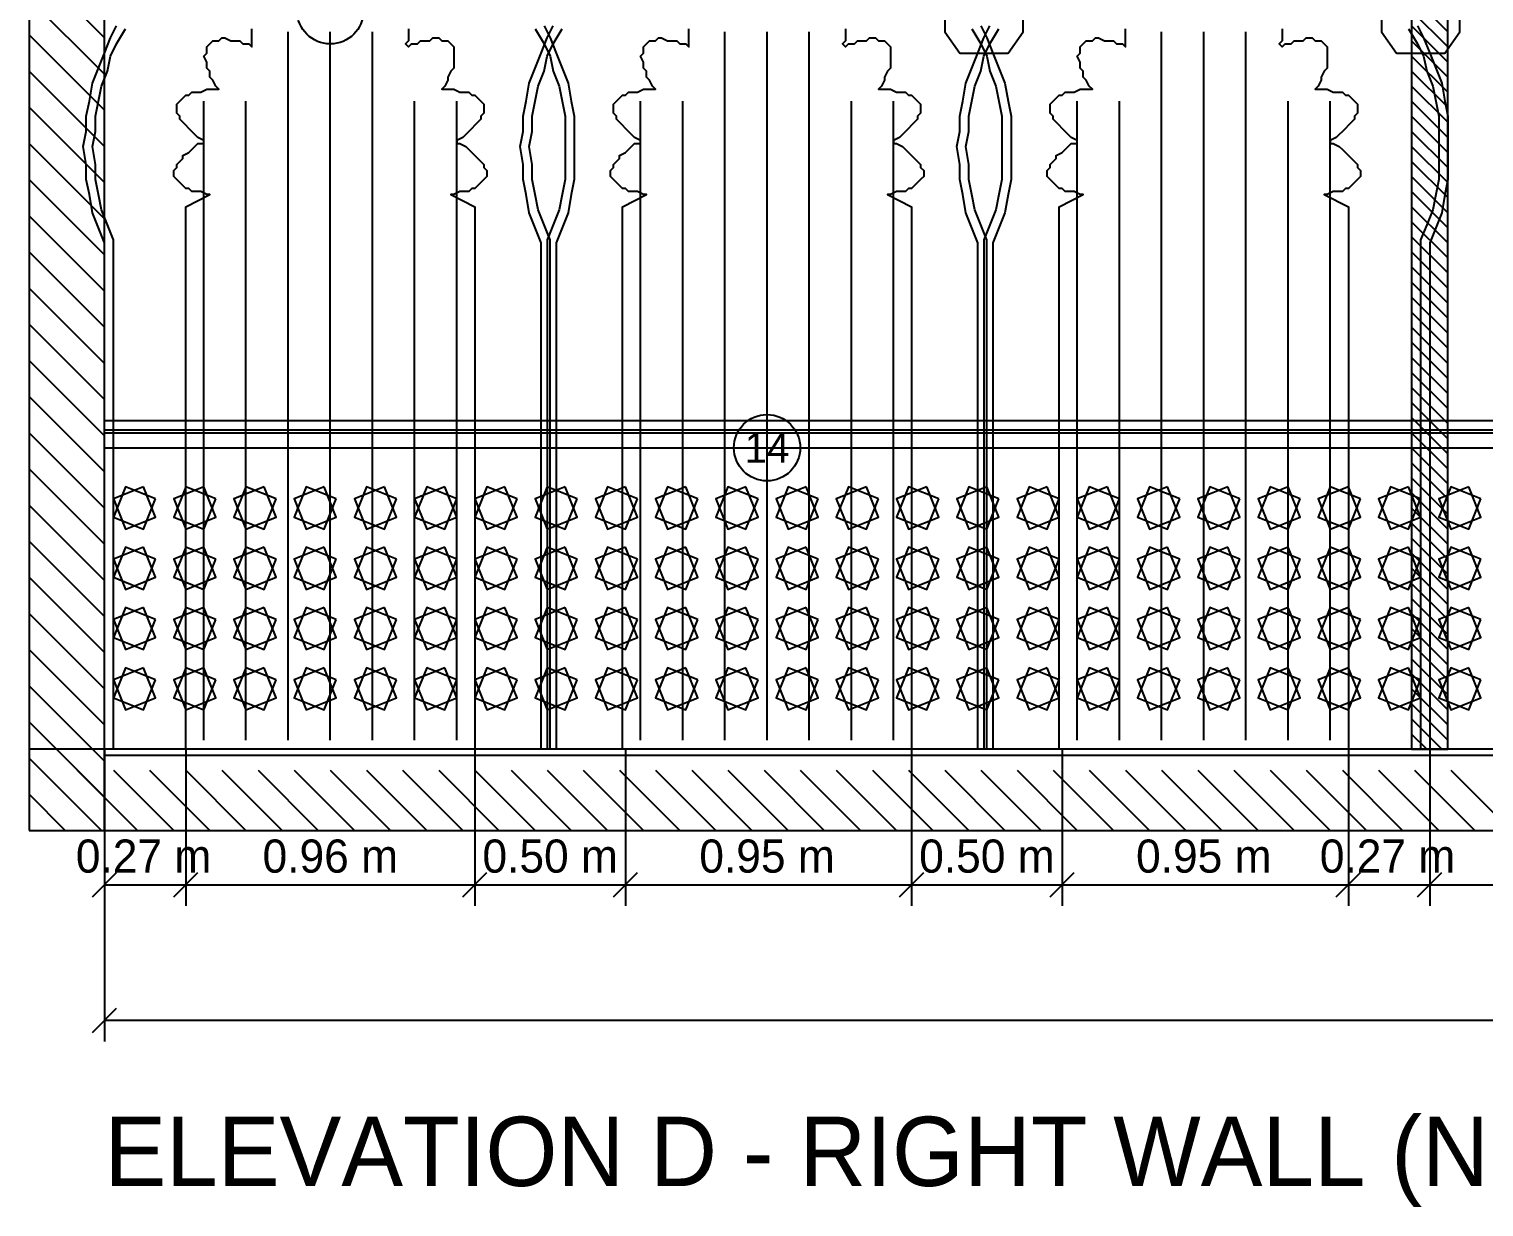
# Model space of a CAD drawing. Header units: metres. Extents: x 0 to 110, y 0 to 17.
# Drawn here: x 92.13 to 96.96, y -0.069 to 3.839 of the extents above; entities that cross this region are included whole.
import ezdxf
from ezdxf.enums import TextEntityAlignment as Align

# ---------------------------------------------------------------- set-up
doc = ezdxf.new("R2010")
doc.units = ezdxf.units.M
for name, color, linetype in [('A-ANNO', 2, 'CONTINUOUS'), ('A-DIM', 3, 'CONTINUOUS'), ('A-HATCH', 8, 'CONTINUOUS'), ('A-TITLE', 7, 'CONTINUOUS'), ('A-WALL-CUT', 7, 'CONTINUOUS'), ('I-DECO', 8, 'CONTINUOUS'), ('I-FINE', 9, 'CONTINUOUS'), ('I-JOIN', 7, 'CONTINUOUS'), ('I-LIGHT', 2, 'CONTINUOUS')]:
    doc.layers.add(name, color=color, linetype=linetype)

msp = doc.modelspace()

# ---------------------------------------------------------------- linework, layer by layer
at = {"layer": 'A-ANNO'}
for centre in [(93.13, 3.9), (94.58, 2.45)]:
    msp.add_circle(centre, 0.11, dxfattribs=at)
at = {"layer": 'A-DIM'}
for p, q in [((92.38, 1.45), (92.38, 0.48)), ((92.38, 1.45), (92.38, 0.93)), ((92.65, 1.45), (92.65, 0.93)), ((92.65, 1.45), (92.65, 0.93)), ((93.61, 1.45), (93.61, 0.93)), ((93.61, 1.45), (93.61, 0.93)), ((94.11, 1.45), (94.11, 0.93)), ((94.11, 1.45), (94.11, 0.93)), ((95.06, 1.45), (95.06, 0.93)), ((95.06, 1.45), (95.06, 0.93)), ((95.56, 1.45), (95.56, 0.93)), ((95.56, 1.45), (95.56, 0.93)), ((96.51, 1.45), (96.51, 0.93)), ((96.51, 1.45), (96.51, 0.93)), ((96.78, 1.45), (96.78, 0.93)), ((96.78, 1.45), (96.78, 0.93)), ((92.34, 0.96), (92.42, 1.04)), ((92.61, 0.96), (92.69, 1.04)), ((92.61, 0.96), (92.69, 1.04)), ((93.57, 0.96), (93.65, 1.04)), ((93.57, 0.96), (93.65, 1.04)), ((94.07, 0.96), (94.15, 1.04)), ((94.07, 0.96), (94.15, 1.04)), ((95.02, 0.96), (95.1, 1.04)), ((95.02, 0.96), (95.1, 1.04)), ((95.52, 0.96), (95.6, 1.04)), ((95.52, 0.96), (95.6, 1.04)), ((96.47, 0.96), (96.55, 1.04)), ((96.47, 0.96), (96.55, 1.04)), ((96.74, 0.96), (96.82, 1.04)), ((96.74, 0.96), (96.82, 1.04)), ((92.38, 1), (92.65, 1)), ((92.65, 1), (93.61, 1)), ((93.61, 1), (94.11, 1)), ((94.11, 1), (95.06, 1)), ((95.06, 1), (95.56, 1)), ((95.56, 1), (96.51, 1)), ((96.51, 1), (96.78, 1)), ((96.78, 1), (97.98, 1)), ((92.34, 0.51), (92.42, 0.59)), ((92.38, 0.55), (104.38, 0.55))]:
    msp.add_line(p, q, dxfattribs=at)
at = {"layer": 'A-HATCH'}
for p, q in [((92.13, 4.06), (92.38, 3.81)), ((92.13, 3.94), (92.38, 3.69)), ((96.72, 3.95), (96.84, 3.83)), ((96.72, 3.9), (96.84, 3.78)), ((92.13, 3.82), (92.38, 3.57)), ((96.72, 3.85), (96.84, 3.73)), ((96.72, 3.8), (96.84, 3.68)), ((96.72, 3.75), (96.84, 3.63)), ((92.13, 3.7), (92.38, 3.45)), ((96.72, 3.7), (96.84, 3.58)), ((96.72, 3.65), (96.84, 3.53)), ((92.13, 3.58), (92.38, 3.33)), ((96.72, 3.6), (96.84, 3.48)), ((96.72, 3.55), (96.84, 3.43)), ((96.72, 3.5), (96.84, 3.38)), ((92.13, 3.46), (92.38, 3.21)), ((96.72, 3.45), (96.84, 3.33)), ((96.72, 3.4), (96.84, 3.28)), ((92.13, 3.34), (92.38, 3.09)), ((96.72, 3.35), (96.84, 3.23)), ((96.72, 3.3), (96.84, 3.18)), ((96.72, 3.25), (96.84, 3.13)), ((92.13, 3.22), (92.38, 2.97)), ((96.72, 3.2), (96.84, 3.08)), ((96.72, 3.15), (96.84, 3.03)), ((92.13, 3.1), (92.38, 2.85)), ((96.72, 3.1), (96.84, 2.98)), ((96.72, 3.05), (96.84, 2.93)), ((96.72, 3), (96.84, 2.88)), ((92.13, 2.98), (92.38, 2.73)), ((96.72, 2.95), (96.84, 2.83)), ((96.72, 2.9), (96.84, 2.78)), ((92.13, 2.86), (92.38, 2.61)), ((96.72, 2.85), (96.84, 2.73)), ((96.72, 2.8), (96.84, 2.68)), ((92.13, 2.74), (92.38, 2.49)), ((96.72, 2.75), (96.84, 2.63)), ((96.72, 2.7), (96.84, 2.58)), ((92.13, 2.62), (92.38, 2.37)), ((96.72, 2.65), (96.84, 2.53)), ((96.72, 2.6), (96.84, 2.48)), ((96.72, 2.55), (96.84, 2.43)), ((92.13, 2.5), (92.38, 2.25)), ((96.72, 2.5), (96.84, 2.38)), ((96.72, 2.45), (96.84, 2.33)), ((92.13, 2.38), (92.38, 2.13)), ((96.72, 2.4), (96.84, 2.28)), ((96.72, 2.35), (96.84, 2.23)), ((96.72, 2.3), (96.84, 2.18)), ((92.13, 2.26), (92.38, 2.01)), ((96.72, 2.25), (96.84, 2.13)), ((96.72, 2.2), (96.84, 2.08)), ((92.13, 2.14), (92.38, 1.89)), ((96.72, 2.15), (96.84, 2.03)), ((96.72, 2.1), (96.84, 1.98)), ((96.72, 2.05), (96.84, 1.93)), ((92.13, 2.02), (92.38, 1.77)), ((96.72, 2), (96.84, 1.88)), ((96.72, 1.95), (96.84, 1.83)), ((92.13, 1.9), (92.38, 1.65)), ((96.72, 1.9), (96.84, 1.78)), ((96.72, 1.85), (96.84, 1.73)), ((96.72, 1.8), (96.84, 1.68)), ((92.13, 1.78), (92.38, 1.53)), ((96.72, 1.75), (96.84, 1.63)), ((96.72, 1.7), (96.84, 1.58)), ((92.13, 1.66), (92.38, 1.41)), ((96.72, 1.65), (96.84, 1.53)), ((96.72, 1.6), (96.84, 1.48)), ((96.72, 1.55), (96.82, 1.45)), ((92.13, 1.54), (92.38, 1.29)), ((96.72, 1.5), (96.77, 1.45)), ((92.13, 1.42), (92.37, 1.18)), ((92.17, 1.38), (92.37, 1.18)), ((92.29, 1.38), (92.49, 1.18)), ((92.41, 1.38), (92.61, 1.18)), ((92.53, 1.38), (92.73, 1.18)), ((92.65, 1.38), (92.85, 1.18)), ((92.77, 1.38), (92.97, 1.18)), ((92.89, 1.38), (93.09, 1.18)), ((93.01, 1.38), (93.21, 1.18)), ((93.13, 1.38), (93.33, 1.18)), ((93.25, 1.38), (93.45, 1.18)), ((93.37, 1.38), (93.57, 1.18)), ((93.49, 1.38), (93.69, 1.18)), ((93.61, 1.38), (93.81, 1.18)), ((93.73, 1.38), (93.93, 1.18)), ((93.85, 1.38), (94.05, 1.18)), ((93.97, 1.38), (94.17, 1.18)), ((94.09, 1.38), (94.29, 1.18)), ((94.21, 1.38), (94.41, 1.18)), ((94.33, 1.38), (94.53, 1.18)), ((94.45, 1.38), (94.65, 1.18)), ((94.57, 1.38), (94.77, 1.18)), ((94.69, 1.38), (94.89, 1.18)), ((94.81, 1.38), (95.01, 1.18)), ((94.93, 1.38), (95.13, 1.18)), ((95.05, 1.38), (95.25, 1.18)), ((95.17, 1.38), (95.37, 1.18)), ((95.29, 1.38), (95.49, 1.18)), ((95.41, 1.38), (95.61, 1.18)), ((95.53, 1.38), (95.73, 1.18)), ((95.65, 1.38), (95.85, 1.18)), ((95.77, 1.38), (95.97, 1.18)), ((95.89, 1.38), (96.09, 1.18)), ((96.01, 1.38), (96.21, 1.18)), ((96.13, 1.38), (96.33, 1.18)), ((96.25, 1.38), (96.45, 1.18)), ((96.37, 1.38), (96.57, 1.18)), ((96.49, 1.38), (96.69, 1.18)), ((96.61, 1.38), (96.81, 1.18)), ((96.73, 1.38), (96.93, 1.18)), ((96.85, 1.38), (97.05, 1.18)), ((92.13, 1.3), (92.25, 1.18)), ((92.13, 1.3), (92.25, 1.18))]:
    msp.add_line(p, q, dxfattribs=at)
at = {"layer": 'A-WALL-CUT'}
for points in [[(92.13, 1.18), (92.38, 1.18), (92.38, 5.9), (92.13, 5.9)], [(96.72, 1.45), (96.84, 1.45), (96.84, 5.65), (96.72, 5.65)], [(92.13, 1.18), (104.63, 1.18), (104.63, 1.45), (92.13, 1.45)]]:
    msp.add_lwpolyline(points, close=True, dxfattribs=at)
at = {"layer": 'I-DECO'}
for p, q in [((92.99, 1.48), (92.99, 3.83)), ((93.13, 1.48), (93.13, 3.83)), ((93.27, 1.48), (93.27, 3.83)), ((94.44, 1.48), (94.44, 3.83)), ((94.58, 1.48), (94.58, 3.83)), ((94.72, 1.48), (94.72, 3.83)), ((95.89, 1.48), (95.89, 3.83)), ((96.03, 1.48), (96.03, 3.83)), ((96.17, 1.48), (96.17, 3.83)), ((92.71, 1.48), (92.71, 3.6)), ((92.85, 1.48), (92.85, 3.6)), ((93.41, 1.48), (93.41, 3.6)), ((93.55, 1.48), (93.55, 3.6)), ((94.16, 1.48), (94.16, 3.6)), ((94.3, 1.48), (94.3, 3.6)), ((94.86, 1.48), (94.86, 3.6)), ((95, 1.48), (95, 3.6)), ((95.61, 1.48), (95.61, 3.6)), ((95.75, 1.48), (95.75, 3.6)), ((96.31, 1.48), (96.31, 3.6)), ((96.45, 1.48), (96.45, 3.6)), ((92.38, 2.54), (96.78, 2.54)), ((96.78, 2.54), (104.38, 2.54)), ((92.38, 2.51), (96.78, 2.51)), ((96.78, 2.51), (104.38, 2.51))]:
    msp.add_line(p, q, dxfattribs=at)
at = {"layer": 'I-FINE'}
msp.add_line((92.38, 1.43), (104.38, 1.43), dxfattribs=at)
for points in [[(92.55, 2.28), (92.45, 2.32), (92.41, 2.22), (92.51, 2.18)], [(92.51, 2.32), (92.41, 2.28), (92.45, 2.18), (92.55, 2.22)], [(92.75, 2.28), (92.65, 2.32), (92.61, 2.22), (92.71, 2.18)], [(92.71, 2.32), (92.61, 2.28), (92.65, 2.18), (92.75, 2.22)], [(92.95, 2.28), (92.85, 2.32), (92.81, 2.22), (92.91, 2.18)], [(92.91, 2.32), (92.81, 2.28), (92.85, 2.18), (92.95, 2.22)], [(93.15, 2.28), (93.05, 2.32), (93.01, 2.22), (93.11, 2.18)], [(93.11, 2.32), (93.01, 2.28), (93.05, 2.18), (93.15, 2.22)], [(93.35, 2.28), (93.25, 2.32), (93.21, 2.22), (93.31, 2.18)], [(93.31, 2.32), (93.21, 2.28), (93.25, 2.18), (93.35, 2.22)], [(93.55, 2.28), (93.45, 2.32), (93.41, 2.22), (93.51, 2.18)], [(93.51, 2.32), (93.41, 2.28), (93.45, 2.18), (93.55, 2.22)], [(93.75, 2.28), (93.65, 2.32), (93.61, 2.22), (93.71, 2.18)], [(93.71, 2.32), (93.61, 2.28), (93.65, 2.18), (93.75, 2.22)], [(93.95, 2.28), (93.85, 2.32), (93.81, 2.22), (93.91, 2.18)], [(93.91, 2.32), (93.81, 2.28), (93.85, 2.18), (93.95, 2.22)], [(94.15, 2.28), (94.05, 2.32), (94.01, 2.22), (94.11, 2.18)], [(94.11, 2.32), (94.01, 2.28), (94.05, 2.18), (94.15, 2.22)], [(94.35, 2.28), (94.25, 2.32), (94.21, 2.22), (94.31, 2.18)], [(94.31, 2.32), (94.21, 2.28), (94.25, 2.18), (94.35, 2.22)], [(94.55, 2.28), (94.45, 2.32), (94.41, 2.22), (94.51, 2.18)], [(94.51, 2.32), (94.41, 2.28), (94.45, 2.18), (94.55, 2.22)], [(94.75, 2.28), (94.65, 2.32), (94.61, 2.22), (94.71, 2.18)], [(94.71, 2.32), (94.61, 2.28), (94.65, 2.18), (94.75, 2.22)], [(94.95, 2.28), (94.85, 2.32), (94.81, 2.22), (94.91, 2.18)], [(94.91, 2.32), (94.81, 2.28), (94.85, 2.18), (94.95, 2.22)], [(95.15, 2.28), (95.05, 2.32), (95.01, 2.22), (95.11, 2.18)], [(95.11, 2.32), (95.01, 2.28), (95.05, 2.18), (95.15, 2.22)], [(95.35, 2.28), (95.25, 2.32), (95.21, 2.22), (95.31, 2.18)], [(95.31, 2.32), (95.21, 2.28), (95.25, 2.18), (95.35, 2.22)], [(95.55, 2.28), (95.45, 2.32), (95.41, 2.22), (95.51, 2.18)], [(95.51, 2.32), (95.41, 2.28), (95.45, 2.18), (95.55, 2.22)], [(95.75, 2.28), (95.65, 2.32), (95.61, 2.22), (95.71, 2.18)], [(95.71, 2.32), (95.61, 2.28), (95.65, 2.18), (95.75, 2.22)], [(95.95, 2.28), (95.85, 2.32), (95.81, 2.22), (95.91, 2.18)], [(95.91, 2.32), (95.81, 2.28), (95.85, 2.18), (95.95, 2.22)], [(96.15, 2.28), (96.05, 2.32), (96.01, 2.22), (96.11, 2.18)], [(96.11, 2.32), (96.01, 2.28), (96.05, 2.18), (96.15, 2.22)], [(96.35, 2.28), (96.25, 2.32), (96.21, 2.22), (96.31, 2.18)], [(96.31, 2.32), (96.21, 2.28), (96.25, 2.18), (96.35, 2.22)], [(96.55, 2.28), (96.45, 2.32), (96.41, 2.22), (96.51, 2.18)], [(96.51, 2.32), (96.41, 2.28), (96.45, 2.18), (96.55, 2.22)], [(96.75, 2.28), (96.65, 2.32), (96.61, 2.22), (96.71, 2.18)], [(96.71, 2.32), (96.61, 2.28), (96.65, 2.18), (96.75, 2.22)], [(96.95, 2.28), (96.85, 2.32), (96.81, 2.22), (96.91, 2.18)], [(96.91, 2.32), (96.81, 2.28), (96.85, 2.18), (96.95, 2.22)], [(92.55, 2.08), (92.45, 2.12), (92.41, 2.02), (92.51, 1.98)], [(92.51, 2.12), (92.41, 2.08), (92.45, 1.98), (92.55, 2.02)], [(92.75, 2.08), (92.65, 2.12), (92.61, 2.02), (92.71, 1.98)], [(92.71, 2.12), (92.61, 2.08), (92.65, 1.98), (92.75, 2.02)], [(92.95, 2.08), (92.85, 2.12), (92.81, 2.02), (92.91, 1.98)], [(92.91, 2.12), (92.81, 2.08), (92.85, 1.98), (92.95, 2.02)], [(93.15, 2.08), (93.05, 2.12), (93.01, 2.02), (93.11, 1.98)], [(93.11, 2.12), (93.01, 2.08), (93.05, 1.98), (93.15, 2.02)], [(93.35, 2.08), (93.25, 2.12), (93.21, 2.02), (93.31, 1.98)], [(93.31, 2.12), (93.21, 2.08), (93.25, 1.98), (93.35, 2.02)], [(93.55, 2.08), (93.45, 2.12), (93.41, 2.02), (93.51, 1.98)], [(93.51, 2.12), (93.41, 2.08), (93.45, 1.98), (93.55, 2.02)], [(93.75, 2.08), (93.65, 2.12), (93.61, 2.02), (93.71, 1.98)], [(93.71, 2.12), (93.61, 2.08), (93.65, 1.98), (93.75, 2.02)], [(93.95, 2.08), (93.85, 2.12), (93.81, 2.02), (93.91, 1.98)], [(93.91, 2.12), (93.81, 2.08), (93.85, 1.98), (93.95, 2.02)], [(94.15, 2.08), (94.05, 2.12), (94.01, 2.02), (94.11, 1.98)], [(94.11, 2.12), (94.01, 2.08), (94.05, 1.98), (94.15, 2.02)], [(94.35, 2.08), (94.25, 2.12), (94.21, 2.02), (94.31, 1.98)], [(94.31, 2.12), (94.21, 2.08), (94.25, 1.98), (94.35, 2.02)], [(94.55, 2.08), (94.45, 2.12), (94.41, 2.02), (94.51, 1.98)], [(94.51, 2.12), (94.41, 2.08), (94.45, 1.98), (94.55, 2.02)], [(94.75, 2.08), (94.65, 2.12), (94.61, 2.02), (94.71, 1.98)], [(94.71, 2.12), (94.61, 2.08), (94.65, 1.98), (94.75, 2.02)], [(94.95, 2.08), (94.85, 2.12), (94.81, 2.02), (94.91, 1.98)], [(94.91, 2.12), (94.81, 2.08), (94.85, 1.98), (94.95, 2.02)], [(95.15, 2.08), (95.05, 2.12), (95.01, 2.02), (95.11, 1.98)], [(95.11, 2.12), (95.01, 2.08), (95.05, 1.98), (95.15, 2.02)], [(95.35, 2.08), (95.25, 2.12), (95.21, 2.02), (95.31, 1.98)], [(95.31, 2.12), (95.21, 2.08), (95.25, 1.98), (95.35, 2.02)], [(95.55, 2.08), (95.45, 2.12), (95.41, 2.02), (95.51, 1.98)], [(95.51, 2.12), (95.41, 2.08), (95.45, 1.98), (95.55, 2.02)], [(95.75, 2.08), (95.65, 2.12), (95.61, 2.02), (95.71, 1.98)], [(95.71, 2.12), (95.61, 2.08), (95.65, 1.98), (95.75, 2.02)], [(95.95, 2.08), (95.85, 2.12), (95.81, 2.02), (95.91, 1.98)], [(95.91, 2.12), (95.81, 2.08), (95.85, 1.98), (95.95, 2.02)], [(96.15, 2.08), (96.05, 2.12), (96.01, 2.02), (96.11, 1.98)], [(96.11, 2.12), (96.01, 2.08), (96.05, 1.98), (96.15, 2.02)], [(96.35, 2.08), (96.25, 2.12), (96.21, 2.02), (96.31, 1.98)], [(96.31, 2.12), (96.21, 2.08), (96.25, 1.98), (96.35, 2.02)], [(96.55, 2.08), (96.45, 2.12), (96.41, 2.02), (96.51, 1.98)], [(96.51, 2.12), (96.41, 2.08), (96.45, 1.98), (96.55, 2.02)], [(96.75, 2.08), (96.65, 2.12), (96.61, 2.02), (96.71, 1.98)], [(96.71, 2.12), (96.61, 2.08), (96.65, 1.98), (96.75, 2.02)], [(96.95, 2.08), (96.85, 2.12), (96.81, 2.02), (96.91, 1.98)], [(96.91, 2.12), (96.81, 2.08), (96.85, 1.98), (96.95, 2.02)], [(92.55, 1.88), (92.45, 1.92), (92.41, 1.82), (92.51, 1.78)], [(92.51, 1.92), (92.41, 1.88), (92.45, 1.78), (92.55, 1.82)], [(92.75, 1.88), (92.65, 1.92), (92.61, 1.82), (92.71, 1.78)], [(92.71, 1.92), (92.61, 1.88), (92.65, 1.78), (92.75, 1.82)], [(92.95, 1.88), (92.85, 1.92), (92.81, 1.82), (92.91, 1.78)], [(92.91, 1.92), (92.81, 1.88), (92.85, 1.78), (92.95, 1.82)], [(93.15, 1.88), (93.05, 1.92), (93.01, 1.82), (93.11, 1.78)], [(93.11, 1.92), (93.01, 1.88), (93.05, 1.78), (93.15, 1.82)], [(93.35, 1.88), (93.25, 1.92), (93.21, 1.82), (93.31, 1.78)], [(93.31, 1.92), (93.21, 1.88), (93.25, 1.78), (93.35, 1.82)], [(93.55, 1.88), (93.45, 1.92), (93.41, 1.82), (93.51, 1.78)], [(93.51, 1.92), (93.41, 1.88), (93.45, 1.78), (93.55, 1.82)], [(93.75, 1.88), (93.65, 1.92), (93.61, 1.82), (93.71, 1.78)], [(93.71, 1.92), (93.61, 1.88), (93.65, 1.78), (93.75, 1.82)], [(93.95, 1.88), (93.85, 1.92), (93.81, 1.82), (93.91, 1.78)], [(93.91, 1.92), (93.81, 1.88), (93.85, 1.78), (93.95, 1.82)], [(94.15, 1.88), (94.05, 1.92), (94.01, 1.82), (94.11, 1.78)], [(94.11, 1.92), (94.01, 1.88), (94.05, 1.78), (94.15, 1.82)], [(94.35, 1.88), (94.25, 1.92), (94.21, 1.82), (94.31, 1.78)], [(94.31, 1.92), (94.21, 1.88), (94.25, 1.78), (94.35, 1.82)], [(94.55, 1.88), (94.45, 1.92), (94.41, 1.82), (94.51, 1.78)], [(94.51, 1.92), (94.41, 1.88), (94.45, 1.78), (94.55, 1.82)], [(94.75, 1.88), (94.65, 1.92), (94.61, 1.82), (94.71, 1.78)], [(94.71, 1.92), (94.61, 1.88), (94.65, 1.78), (94.75, 1.82)], [(94.95, 1.88), (94.85, 1.92), (94.81, 1.82), (94.91, 1.78)], [(94.91, 1.92), (94.81, 1.88), (94.85, 1.78), (94.95, 1.82)], [(95.15, 1.88), (95.05, 1.92), (95.01, 1.82), (95.11, 1.78)], [(95.11, 1.92), (95.01, 1.88), (95.05, 1.78), (95.15, 1.82)], [(95.35, 1.88), (95.25, 1.92), (95.21, 1.82), (95.31, 1.78)], [(95.31, 1.92), (95.21, 1.88), (95.25, 1.78), (95.35, 1.82)], [(95.55, 1.88), (95.45, 1.92), (95.41, 1.82), (95.51, 1.78)], [(95.51, 1.92), (95.41, 1.88), (95.45, 1.78), (95.55, 1.82)], [(95.75, 1.88), (95.65, 1.92), (95.61, 1.82), (95.71, 1.78)], [(95.71, 1.92), (95.61, 1.88), (95.65, 1.78), (95.75, 1.82)], [(95.95, 1.88), (95.85, 1.92), (95.81, 1.82), (95.91, 1.78)], [(95.91, 1.92), (95.81, 1.88), (95.85, 1.78), (95.95, 1.82)], [(96.15, 1.88), (96.05, 1.92), (96.01, 1.82), (96.11, 1.78)], [(96.11, 1.92), (96.01, 1.88), (96.05, 1.78), (96.15, 1.82)], [(96.35, 1.88), (96.25, 1.92), (96.21, 1.82), (96.31, 1.78)], [(96.31, 1.92), (96.21, 1.88), (96.25, 1.78), (96.35, 1.82)], [(96.55, 1.88), (96.45, 1.92), (96.41, 1.82), (96.51, 1.78)], [(96.51, 1.92), (96.41, 1.88), (96.45, 1.78), (96.55, 1.82)], [(96.75, 1.88), (96.65, 1.92), (96.61, 1.82), (96.71, 1.78)], [(96.71, 1.92), (96.61, 1.88), (96.65, 1.78), (96.75, 1.82)], [(96.95, 1.88), (96.85, 1.92), (96.81, 1.82), (96.91, 1.78)], [(96.91, 1.92), (96.81, 1.88), (96.85, 1.78), (96.95, 1.82)], [(92.55, 1.68), (92.45, 1.72), (92.41, 1.62), (92.51, 1.58)], [(92.51, 1.72), (92.41, 1.68), (92.45, 1.58), (92.55, 1.62)], [(92.75, 1.68), (92.65, 1.72), (92.61, 1.62), (92.71, 1.58)], [(92.71, 1.72), (92.61, 1.68), (92.65, 1.58), (92.75, 1.62)], [(92.95, 1.68), (92.85, 1.72), (92.81, 1.62), (92.91, 1.58)], [(92.91, 1.72), (92.81, 1.68), (92.85, 1.58), (92.95, 1.62)], [(93.15, 1.68), (93.05, 1.72), (93.01, 1.62), (93.11, 1.58)], [(93.11, 1.72), (93.01, 1.68), (93.05, 1.58), (93.15, 1.62)], [(93.35, 1.68), (93.25, 1.72), (93.21, 1.62), (93.31, 1.58)], [(93.31, 1.72), (93.21, 1.68), (93.25, 1.58), (93.35, 1.62)], [(93.55, 1.68), (93.45, 1.72), (93.41, 1.62), (93.51, 1.58)], [(93.51, 1.72), (93.41, 1.68), (93.45, 1.58), (93.55, 1.62)], [(93.75, 1.68), (93.65, 1.72), (93.61, 1.62), (93.71, 1.58)], [(93.71, 1.72), (93.61, 1.68), (93.65, 1.58), (93.75, 1.62)], [(93.95, 1.68), (93.85, 1.72), (93.81, 1.62), (93.91, 1.58)], [(93.91, 1.72), (93.81, 1.68), (93.85, 1.58), (93.95, 1.62)], [(94.15, 1.68), (94.05, 1.72), (94.01, 1.62), (94.11, 1.58)], [(94.11, 1.72), (94.01, 1.68), (94.05, 1.58), (94.15, 1.62)], [(94.35, 1.68), (94.25, 1.72), (94.21, 1.62), (94.31, 1.58)], [(94.31, 1.72), (94.21, 1.68), (94.25, 1.58), (94.35, 1.62)], [(94.55, 1.68), (94.45, 1.72), (94.41, 1.62), (94.51, 1.58)], [(94.51, 1.72), (94.41, 1.68), (94.45, 1.58), (94.55, 1.62)], [(94.75, 1.68), (94.65, 1.72), (94.61, 1.62), (94.71, 1.58)], [(94.71, 1.72), (94.61, 1.68), (94.65, 1.58), (94.75, 1.62)], [(94.95, 1.68), (94.85, 1.72), (94.81, 1.62), (94.91, 1.58)], [(94.91, 1.72), (94.81, 1.68), (94.85, 1.58), (94.95, 1.62)], [(95.15, 1.68), (95.05, 1.72), (95.01, 1.62), (95.11, 1.58)], [(95.11, 1.72), (95.01, 1.68), (95.05, 1.58), (95.15, 1.62)], [(95.35, 1.68), (95.25, 1.72), (95.21, 1.62), (95.31, 1.58)], [(95.31, 1.72), (95.21, 1.68), (95.25, 1.58), (95.35, 1.62)], [(95.55, 1.68), (95.45, 1.72), (95.41, 1.62), (95.51, 1.58)], [(95.51, 1.72), (95.41, 1.68), (95.45, 1.58), (95.55, 1.62)], [(95.75, 1.68), (95.65, 1.72), (95.61, 1.62), (95.71, 1.58)], [(95.71, 1.72), (95.61, 1.68), (95.65, 1.58), (95.75, 1.62)], [(95.95, 1.68), (95.85, 1.72), (95.81, 1.62), (95.91, 1.58)], [(95.91, 1.72), (95.81, 1.68), (95.85, 1.58), (95.95, 1.62)], [(96.15, 1.68), (96.05, 1.72), (96.01, 1.62), (96.11, 1.58)], [(96.11, 1.72), (96.01, 1.68), (96.05, 1.58), (96.15, 1.62)], [(96.35, 1.68), (96.25, 1.72), (96.21, 1.62), (96.31, 1.58)], [(96.31, 1.72), (96.21, 1.68), (96.25, 1.58), (96.35, 1.62)], [(96.55, 1.68), (96.45, 1.72), (96.41, 1.62), (96.51, 1.58)], [(96.51, 1.72), (96.41, 1.68), (96.45, 1.58), (96.55, 1.62)], [(96.75, 1.68), (96.65, 1.72), (96.61, 1.62), (96.71, 1.58)], [(96.71, 1.72), (96.61, 1.68), (96.65, 1.58), (96.75, 1.62)], [(96.95, 1.68), (96.85, 1.72), (96.81, 1.62), (96.91, 1.58)], [(96.91, 1.72), (96.81, 1.68), (96.85, 1.58), (96.95, 1.62)]]:
    msp.add_lwpolyline(points, close=True, dxfattribs=at)
at = {"layer": 'I-JOIN'}
for p, q in [((92.38, 2.5), (96.78, 2.5)), ((96.78, 2.5), (104.38, 2.5)), ((92.38, 2.45), (96.78, 2.45)), ((96.78, 2.45), (104.38, 2.45))]:
    msp.add_line(p, q, dxfattribs=at)
for points in [[(92.38, 1.45), (92.38, 3.13), (92.36, 3.18), (92.34, 3.23), (92.33, 3.29), (92.32, 3.34), (92.32, 3.39), (92.31, 3.45), (92.32, 3.5), (92.32, 3.55), (92.33, 3.6), (92.34, 3.66), (92.36, 3.71), (92.38, 3.76), (92.4, 3.81), (92.42, 3.85)], [(92.41, 1.45), (92.41, 3.14), (92.39, 3.19), (92.37, 3.24), (92.36, 3.29), (92.35, 3.34), (92.35, 3.39), (92.34, 3.45), (92.35, 3.5), (92.35, 3.55), (92.36, 3.6), (92.37, 3.65), (92.39, 3.7), (92.4, 3.75), (92.42, 3.79), (92.45, 3.84)], [(92.65, 1.45), (92.65, 3.25), (92.73, 3.29), (92.72, 3.29), (92.7, 3.3), (92.69, 3.3), (92.67, 3.3), (92.66, 3.31), (92.65, 3.31), (92.64, 3.32), (92.63, 3.33), (92.62, 3.34), (92.62, 3.34), (92.61, 3.35), (92.61, 3.36), (92.61, 3.37), (92.62, 3.38), (92.62, 3.39), (92.63, 3.4), (92.64, 3.41), (92.64, 3.42), (92.66, 3.43), (92.67, 3.44), (92.68, 3.45), (92.69, 3.46), (92.71, 3.46), (92.71, 3.47), (92.69, 3.48), (92.68, 3.49), (92.67, 3.5), (92.66, 3.51), (92.65, 3.52), (92.64, 3.53), (92.63, 3.54), (92.63, 3.55), (92.62, 3.56), (92.62, 3.57), (92.62, 3.58), (92.62, 3.59), (92.63, 3.6), (92.63, 3.6), (92.64, 3.61), (92.65, 3.62), (92.66, 3.62), (92.67, 3.63), (92.69, 3.63), (92.7, 3.63), (92.72, 3.64), (92.73, 3.64), (92.75, 3.64), (92.76, 3.64), (92.75, 3.65), (92.74, 3.67), (92.73, 3.68), (92.73, 3.7), (92.72, 3.71), (92.72, 3.72), (92.72, 3.73), (92.71, 3.75), (92.72, 3.76), (92.72, 3.77), (92.72, 3.78), (92.73, 3.79), (92.73, 3.79), (92.74, 3.8), (92.75, 3.8), (92.76, 3.8), (92.77, 3.81), (92.78, 3.81), (92.8, 3.8), (92.81, 3.8), (92.83, 3.8), (92.84, 3.79), (92.86, 3.79), (92.87, 3.78), (92.87, 3.79), (92.87, 3.8), (92.87, 3.82), (92.87, 3.84)], [(93.39, 3.84), (93.39, 3.82), (93.39, 3.8), (93.38, 3.79), (93.39, 3.78), (93.4, 3.79), (93.42, 3.79), (93.43, 3.8), (93.45, 3.8), (93.46, 3.8), (93.47, 3.81), (93.49, 3.81), (93.5, 3.8), (93.51, 3.8), (93.52, 3.8), (93.53, 3.79), (93.53, 3.79), (93.54, 3.78), (93.54, 3.77), (93.54, 3.76), (93.54, 3.75), (93.54, 3.73), (93.54, 3.72), (93.54, 3.71), (93.53, 3.7), (93.52, 3.68), (93.52, 3.67), (93.51, 3.65), (93.5, 3.64), (93.51, 3.64), (93.53, 3.64), (93.54, 3.64), (93.56, 3.63), (93.57, 3.63), (93.59, 3.63), (93.6, 3.62), (93.61, 3.62), (93.62, 3.61), (93.63, 3.6), (93.63, 3.6), (93.64, 3.59), (93.64, 3.58), (93.64, 3.57), (93.64, 3.56), (93.63, 3.55), (93.63, 3.54), (93.62, 3.53), (93.61, 3.52), (93.6, 3.51), (93.59, 3.5), (93.58, 3.49), (93.57, 3.48), (93.55, 3.47), (93.55, 3.46), (93.56, 3.46), (93.58, 3.45), (93.59, 3.44), (93.6, 3.43), (93.61, 3.42), (93.62, 3.41), (93.63, 3.4), (93.64, 3.39), (93.64, 3.38), (93.65, 3.37), (93.65, 3.36), (93.65, 3.35), (93.64, 3.34), (93.64, 3.34), (93.63, 3.33), (93.62, 3.32), (93.61, 3.31), (93.6, 3.31), (93.59, 3.3), (93.57, 3.3), (93.56, 3.3), (93.54, 3.29), (93.53, 3.29), (93.61, 3.25), (93.61, 1.45)], [(93.83, 1.45), (93.83, 3.13), (93.81, 3.18), (93.79, 3.23), (93.78, 3.29), (93.77, 3.34), (93.77, 3.39), (93.76, 3.45), (93.77, 3.5), (93.77, 3.55), (93.78, 3.6), (93.79, 3.66), (93.81, 3.71), (93.83, 3.76), (93.85, 3.81), (93.87, 3.85)], [(93.86, 1.45), (93.86, 3.14), (93.84, 3.19), (93.82, 3.24), (93.81, 3.29), (93.8, 3.34), (93.8, 3.39), (93.79, 3.45), (93.8, 3.5), (93.8, 3.55), (93.81, 3.6), (93.82, 3.65), (93.84, 3.7), (93.85, 3.75), (93.87, 3.79), (93.9, 3.84)], [(93.81, 3.84), (93.84, 3.79), (93.86, 3.75), (93.87, 3.7), (93.89, 3.65), (93.9, 3.6), (93.91, 3.55), (93.91, 3.5), (93.91, 3.45), (93.91, 3.39), (93.91, 3.34), (93.9, 3.29), (93.89, 3.24), (93.87, 3.19), (93.85, 3.14), (93.85, 1.45)], [(93.84, 3.85), (93.86, 3.81), (93.88, 3.76), (93.9, 3.71), (93.92, 3.66), (93.93, 3.6), (93.94, 3.55), (93.94, 3.5), (93.94, 3.45), (93.94, 3.39), (93.94, 3.34), (93.93, 3.29), (93.92, 3.23), (93.9, 3.18), (93.88, 3.13), (93.88, 1.45)], [(94.1, 1.45), (94.1, 3.25), (94.18, 3.29), (94.17, 3.29), (94.15, 3.3), (94.14, 3.3), (94.12, 3.3), (94.11, 3.31), (94.1, 3.31), (94.09, 3.32), (94.08, 3.33), (94.07, 3.34), (94.07, 3.34), (94.06, 3.35), (94.06, 3.36), (94.06, 3.37), (94.07, 3.38), (94.07, 3.39), (94.08, 3.4), (94.09, 3.41), (94.09, 3.42), (94.11, 3.43), (94.12, 3.44), (94.13, 3.45), (94.14, 3.46), (94.16, 3.46), (94.16, 3.47), (94.14, 3.48), (94.13, 3.49), (94.12, 3.5), (94.11, 3.51), (94.1, 3.52), (94.09, 3.53), (94.08, 3.54), (94.08, 3.55), (94.07, 3.56), (94.07, 3.57), (94.07, 3.58), (94.07, 3.59), (94.08, 3.6), (94.08, 3.6), (94.09, 3.61), (94.1, 3.62), (94.11, 3.62), (94.12, 3.63), (94.14, 3.63), (94.15, 3.63), (94.17, 3.64), (94.18, 3.64), (94.2, 3.64), (94.21, 3.64), (94.2, 3.65), (94.19, 3.67), (94.18, 3.68), (94.18, 3.7), (94.17, 3.71), (94.17, 3.72), (94.17, 3.73), (94.16, 3.75), (94.17, 3.76), (94.17, 3.77), (94.17, 3.78), (94.18, 3.79), (94.18, 3.79), (94.19, 3.8), (94.2, 3.8), (94.21, 3.8), (94.22, 3.81), (94.23, 3.81), (94.25, 3.8), (94.26, 3.8), (94.28, 3.8), (94.29, 3.79), (94.31, 3.79), (94.32, 3.78), (94.32, 3.79), (94.32, 3.8), (94.32, 3.82), (94.32, 3.84)], [(94.84, 3.84), (94.84, 3.82), (94.84, 3.8), (94.83, 3.79), (94.84, 3.78), (94.85, 3.79), (94.87, 3.79), (94.88, 3.8), (94.9, 3.8), (94.91, 3.8), (94.92, 3.81), (94.94, 3.81), (94.95, 3.8), (94.96, 3.8), (94.97, 3.8), (94.98, 3.79), (94.98, 3.79), (94.99, 3.78), (94.99, 3.77), (94.99, 3.76), (94.99, 3.75), (94.99, 3.73), (94.99, 3.72), (94.99, 3.71), (94.98, 3.7), (94.97, 3.68), (94.97, 3.67), (94.96, 3.65), (94.95, 3.64), (94.96, 3.64), (94.98, 3.64), (94.99, 3.64), (95.01, 3.63), (95.02, 3.63), (95.04, 3.63), (95.05, 3.62), (95.06, 3.62), (95.07, 3.61), (95.08, 3.6), (95.08, 3.6), (95.09, 3.59), (95.09, 3.58), (95.09, 3.57), (95.09, 3.56), (95.08, 3.55), (95.08, 3.54), (95.07, 3.53), (95.06, 3.52), (95.05, 3.51), (95.04, 3.5), (95.03, 3.49), (95.02, 3.48), (95, 3.47), (95, 3.46), (95.01, 3.46), (95.03, 3.45), (95.04, 3.44), (95.05, 3.43), (95.06, 3.42), (95.07, 3.41), (95.08, 3.4), (95.09, 3.39), (95.09, 3.38), (95.1, 3.37), (95.1, 3.36), (95.1, 3.35), (95.09, 3.34), (95.09, 3.34), (95.08, 3.33), (95.07, 3.32), (95.06, 3.31), (95.05, 3.31), (95.04, 3.3), (95.02, 3.3), (95.01, 3.3), (94.99, 3.29), (94.98, 3.29), (95.06, 3.25), (95.06, 1.45)], [(95.28, 1.45), (95.28, 3.13), (95.26, 3.18), (95.24, 3.23), (95.23, 3.29), (95.22, 3.34), (95.22, 3.39), (95.21, 3.45), (95.22, 3.5), (95.22, 3.55), (95.23, 3.6), (95.24, 3.66), (95.26, 3.71), (95.28, 3.76), (95.3, 3.81), (95.32, 3.85)], [(95.31, 1.45), (95.31, 3.14), (95.29, 3.19), (95.27, 3.24), (95.26, 3.29), (95.25, 3.34), (95.25, 3.39), (95.24, 3.45), (95.25, 3.5), (95.25, 3.55), (95.26, 3.6), (95.27, 3.65), (95.29, 3.7), (95.3, 3.75), (95.32, 3.79), (95.35, 3.84)], [(95.26, 3.84), (95.29, 3.79), (95.31, 3.75), (95.32, 3.7), (95.34, 3.65), (95.35, 3.6), (95.36, 3.55), (95.36, 3.5), (95.36, 3.45), (95.36, 3.39), (95.36, 3.34), (95.35, 3.29), (95.34, 3.24), (95.32, 3.19), (95.3, 3.14), (95.3, 1.45)], [(95.29, 3.85), (95.31, 3.81), (95.33, 3.76), (95.35, 3.71), (95.37, 3.66), (95.38, 3.6), (95.39, 3.55), (95.39, 3.5), (95.39, 3.45), (95.39, 3.39), (95.39, 3.34), (95.38, 3.29), (95.37, 3.23), (95.35, 3.18), (95.33, 3.13), (95.33, 1.45)], [(95.55, 1.45), (95.55, 3.25), (95.63, 3.29), (95.62, 3.29), (95.6, 3.3), (95.59, 3.3), (95.57, 3.3), (95.56, 3.31), (95.55, 3.31), (95.54, 3.32), (95.53, 3.33), (95.52, 3.34), (95.52, 3.34), (95.51, 3.35), (95.51, 3.36), (95.51, 3.37), (95.52, 3.38), (95.52, 3.39), (95.53, 3.4), (95.54, 3.41), (95.54, 3.42), (95.56, 3.43), (95.57, 3.44), (95.58, 3.45), (95.59, 3.46), (95.61, 3.46), (95.61, 3.47), (95.59, 3.48), (95.58, 3.49), (95.57, 3.5), (95.56, 3.51), (95.55, 3.52), (95.54, 3.53), (95.53, 3.54), (95.53, 3.55), (95.52, 3.56), (95.52, 3.57), (95.52, 3.58), (95.52, 3.59), (95.53, 3.6), (95.53, 3.6), (95.54, 3.61), (95.55, 3.62), (95.56, 3.62), (95.57, 3.63), (95.59, 3.63), (95.6, 3.63), (95.62, 3.64), (95.63, 3.64), (95.65, 3.64), (95.66, 3.64), (95.65, 3.65), (95.64, 3.67), (95.63, 3.68), (95.63, 3.7), (95.62, 3.71), (95.62, 3.72), (95.62, 3.73), (95.61, 3.75), (95.62, 3.76), (95.62, 3.77), (95.62, 3.78), (95.63, 3.79), (95.63, 3.79), (95.64, 3.8), (95.65, 3.8), (95.66, 3.8), (95.67, 3.81), (95.68, 3.81), (95.7, 3.8), (95.71, 3.8), (95.73, 3.8), (95.74, 3.79), (95.76, 3.79), (95.77, 3.78), (95.77, 3.79), (95.77, 3.8), (95.77, 3.82), (95.77, 3.84)], [(96.29, 3.84), (96.29, 3.82), (96.29, 3.8), (96.28, 3.79), (96.29, 3.78), (96.3, 3.79), (96.32, 3.79), (96.33, 3.8), (96.35, 3.8), (96.36, 3.8), (96.37, 3.81), (96.39, 3.81), (96.4, 3.8), (96.41, 3.8), (96.42, 3.8), (96.43, 3.79), (96.43, 3.79), (96.44, 3.78), (96.44, 3.77), (96.44, 3.76), (96.44, 3.75), (96.44, 3.73), (96.44, 3.72), (96.44, 3.71), (96.43, 3.7), (96.42, 3.68), (96.42, 3.67), (96.41, 3.65), (96.4, 3.64), (96.41, 3.64), (96.43, 3.64), (96.44, 3.64), (96.46, 3.63), (96.47, 3.63), (96.49, 3.63), (96.5, 3.62), (96.51, 3.62), (96.52, 3.61), (96.53, 3.6), (96.53, 3.6), (96.54, 3.59), (96.54, 3.58), (96.54, 3.57), (96.54, 3.56), (96.53, 3.55), (96.53, 3.54), (96.52, 3.53), (96.51, 3.52), (96.5, 3.51), (96.49, 3.5), (96.48, 3.49), (96.47, 3.48), (96.45, 3.47), (96.45, 3.46), (96.46, 3.46), (96.48, 3.45), (96.49, 3.44), (96.5, 3.43), (96.51, 3.42), (96.52, 3.41), (96.53, 3.4), (96.54, 3.39), (96.54, 3.38), (96.55, 3.37), (96.55, 3.36), (96.55, 3.35), (96.54, 3.34), (96.54, 3.34), (96.53, 3.33), (96.52, 3.32), (96.51, 3.31), (96.5, 3.31), (96.49, 3.3), (96.47, 3.3), (96.46, 3.3), (96.44, 3.29), (96.43, 3.29), (96.51, 3.25), (96.51, 1.45)], [(96.71, 3.84), (96.74, 3.79), (96.76, 3.75), (96.77, 3.7), (96.79, 3.65), (96.8, 3.6), (96.81, 3.55), (96.81, 3.5), (96.81, 3.45), (96.81, 3.39), (96.81, 3.34), (96.8, 3.29), (96.79, 3.24), (96.77, 3.19), (96.75, 3.14), (96.75, 1.45)], [(96.74, 3.85), (96.76, 3.81), (96.78, 3.76), (96.8, 3.71), (96.82, 3.66), (96.83, 3.6), (96.84, 3.55), (96.84, 3.5), (96.84, 3.45), (96.84, 3.39), (96.84, 3.34), (96.83, 3.29), (96.82, 3.23), (96.8, 3.18), (96.78, 3.13), (96.78, 1.45)]]:
    msp.add_lwpolyline(points, dxfattribs=at)
at = {"layer": 'I-LIGHT'}
for points in [[(95.22, 4.3), (95.17, 4.24), (95.17, 3.83), (95.22, 3.76), (95.38, 3.76), (95.43, 3.83), (95.43, 4.24), (95.38, 4.3)], [(96.67, 4.3), (96.62, 4.24), (96.62, 3.83), (96.67, 3.76), (96.83, 3.76), (96.88, 3.83), (96.88, 4.24), (96.83, 4.3)]]:
    msp.add_lwpolyline(points, close=True, dxfattribs=at)

# ---------------------------------------------------------------- texts
at = {"layer": 'A-ANNO'}
msp.add_text('14', height=0.1, dxfattribs=at).set_placement((94.58, 2.4), align=Align.CENTER)
at = {"layer": 'A-DIM'}
for s, p in [('0.27 m', (92.51, 1.04)), ('0.96 m', (93.13, 1.04)), ('0.50 m', (93.86, 1.04)), ('0.95 m', (94.58, 1.04)), ('0.50 m', (95.31, 1.04)), ('0.95 m', (96.03, 1.04)), ('0.27 m', (96.64, 1.04))]:
    msp.add_text(s, height=0.11, dxfattribs=at).set_placement(p, align=Align.CENTER)
at = {"layer": 'A-TITLE'}
msp.add_text('ELEVATION D - RIGHT WALL (NICHES + FITTING ROOMS)   SCALE 1:50', height=0.23, dxfattribs=at).set_placement((92.38, 0))

doc.saveas('drawing.dxf')
